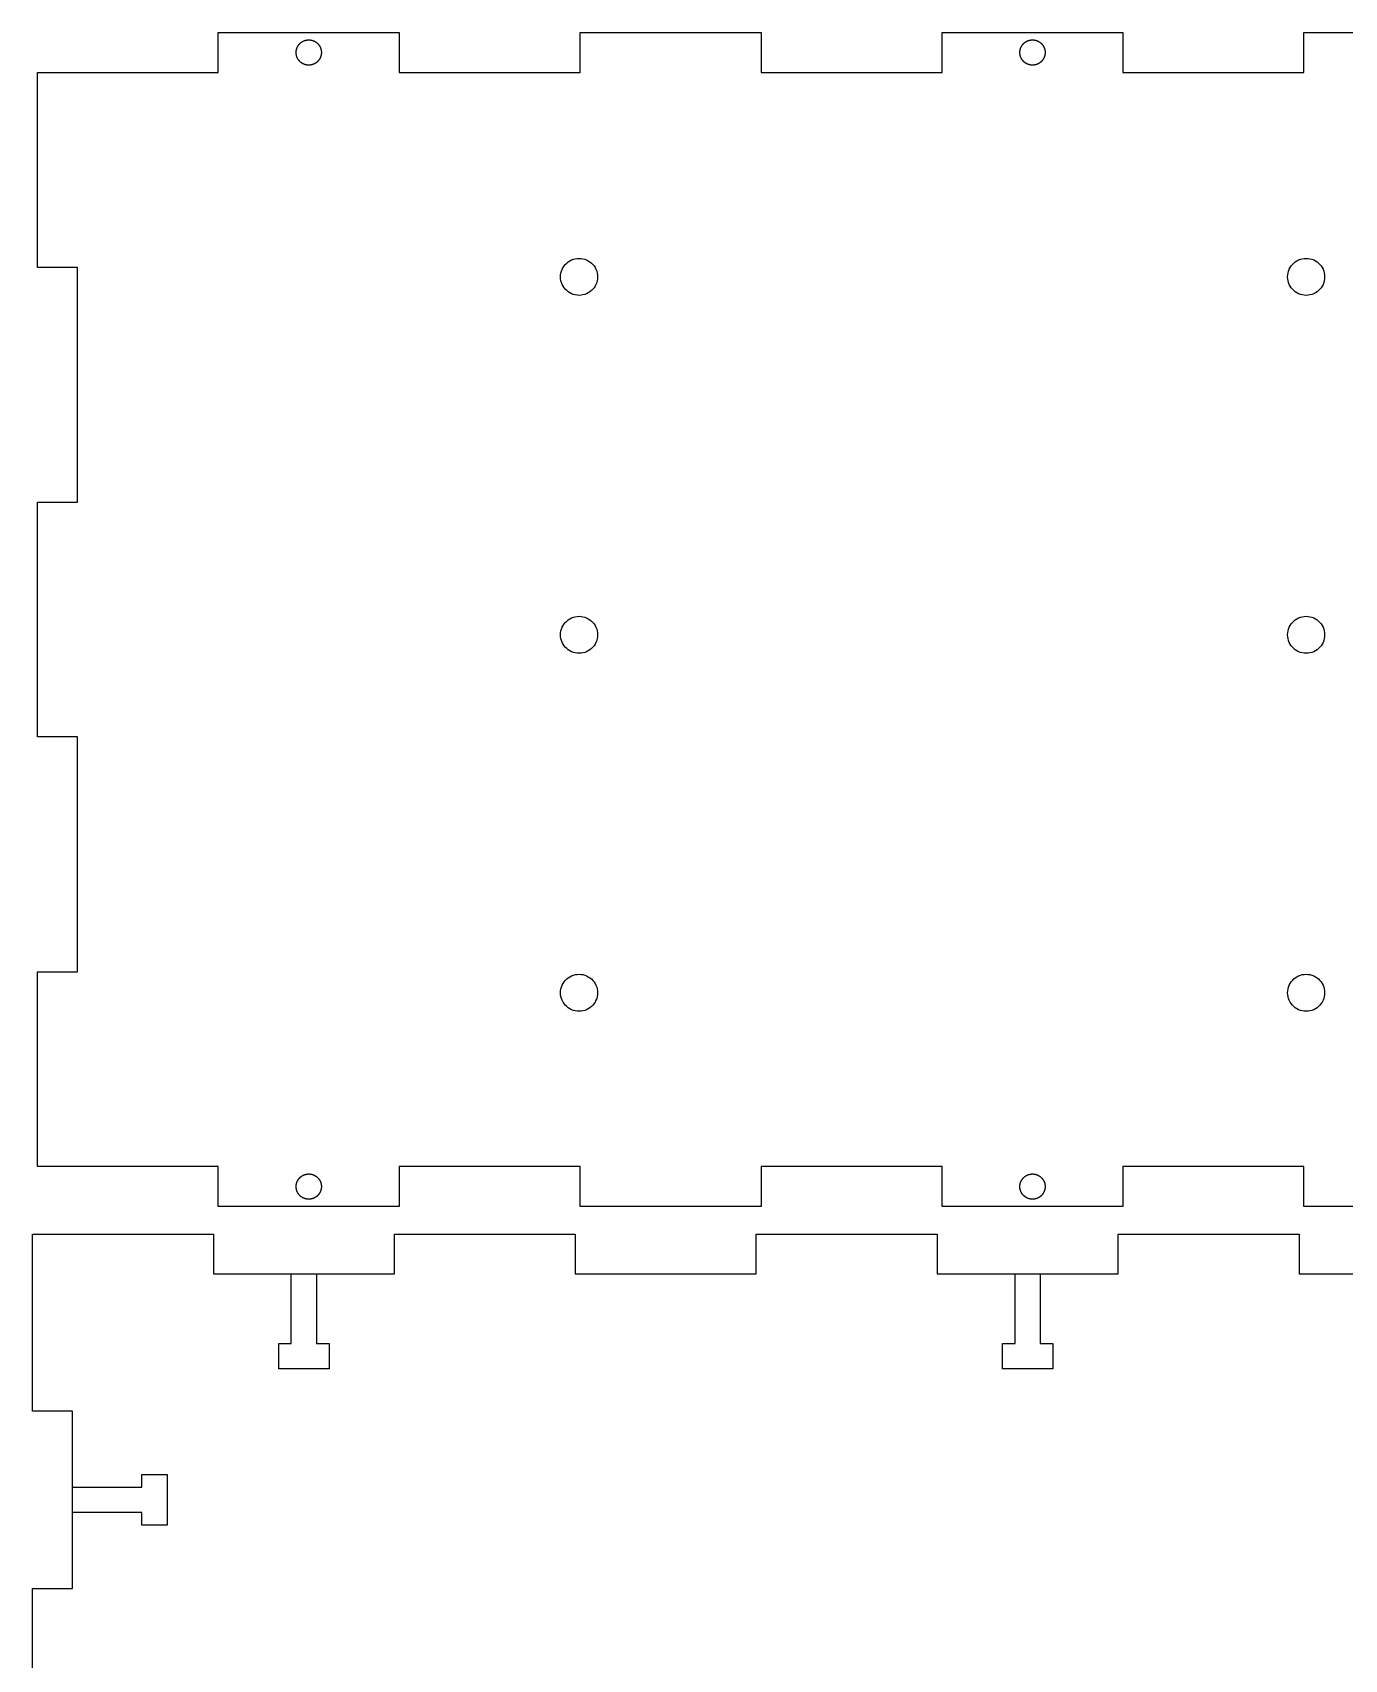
# Model space of a CAD drawing. Extents: x 9 to 577, y 117 to 593.
# Drawn here: x 10 to 165.9, y 399.9 to 593.2 of the extents above; entities that cross this region are included whole.
import ezdxf

# ---------------------------------------------------------------- set-up
doc = ezdxf.new("R2010")
doc.units = 0
doc.layers.add('Layer_1', color=7, linetype='CONTINUOUS')

msp = doc.modelspace()

# ---------------------------------------------------------------- linework, layer by layer
at = {"layer": 'Layer_1', "color": 7}
for points in [[(182.594278, 453.702465), (161.094279, 453.702465), (161.094279, 458.452466), (139.594251, 458.452466), (139.594251, 453.702465), (118.09428, 453.702465), (118.09428, 458.452466), (96.594253, 458.452466), (96.594253, 453.702465), (75.094282, 453.702465), (75.094282, 458.452466), (53.594254, 458.452466), (53.594254, 453.702465), (32.094283, 453.702465), (32.094283, 458.452466), (10.594255, 458.452466), (10.594255, 481.602466), (15.344253, 481.602466), (15.344253, 509.502466), (10.594255, 509.502466), (10.594255, 537.402464), (15.344253, 537.402464), (15.344253, 565.302459), (10.594255, 565.302459), (10.594255, 588.452468), (32.094283, 588.452468), (32.094283, 593.202466), (53.594254, 593.202466), (53.594254, 588.452468), (75.094282, 588.452468), (75.094282, 593.202466), (96.594253, 593.202466), (96.594253, 588.452468), (118.09428, 588.452468), (118.09428, 593.202466), (139.594251, 593.202466), (139.594251, 588.452468), (161.094279, 588.452468), (161.094279, 593.202466), (182.594278, 593.202466)], [(41.344257, 590.827453), (41.344257, 590.827453), (41.344483, 590.853699), (41.344483, 590.879946), (41.344483, 590.906193), (41.347305, 590.932439), (41.350128, 590.958404), (41.35295, 590.984368), (41.356054, 591.010333), (41.359441, 591.036297), (41.363392, 591.062262), (41.367625, 591.087944), (41.372423, 591.113626), (41.377785, 591.139308), (41.38343, 591.16499), (41.389639, 591.19039), (41.39613, 591.21579), (41.403185, 591.240908), (41.410523, 591.266026), (41.418425, 591.291144), (41.42661, 591.315979), (41.435359, 591.340533), (41.444672, 591.365086), (41.454268, 591.389357), (41.464145, 591.413628), (41.474588, 591.437617), (41.485312, 591.461324), (41.496601, 591.48503), (41.508172, 591.508455), (41.520308, 591.531597), (41.532725, 591.554739), (41.545708, 591.577599), (41.558972, 591.600177), (41.572519, 591.622473), (41.58663, 591.644486), (41.601023, 591.666217), (41.615981, 591.687666), (41.631221, 591.708833), (41.646743, 591.729999), (41.662548, 591.750884), (41.678916, 591.771486), (41.695568, 591.791806), (41.712501, 591.811844), (41.729999, 591.831599), (41.747779, 591.85079), (41.765841, 591.869699), (41.784185, 591.888326), (41.802812, 591.90667), (41.821721, 591.924733), (41.840912, 591.942513), (41.860385, 591.96001), (41.880423, 591.976944), (41.900743, 591.993595), (41.921345, 592.009964), (41.941948, 592.025768), (41.963114, 592.04129), (41.984281, 592.05653), (42.006012, 592.071488), (42.027743, 592.085882), (42.049756, 592.099993), (42.072052, 592.113539), (42.09463, 592.126804), (42.11749, 592.139786), (42.140632, 592.152204), (42.163774, 592.164339), (42.187199, 592.17591), (42.210905, 592.187199), (42.234612, 592.197924), (42.258601, 592.208366), (42.282872, 592.218244), (42.307143, 592.227839), (42.331696, 592.237153), (42.356532, 592.245902), (42.381368, 592.254086), (42.406203, 592.261988), (42.431321, 592.269326), (42.456439, 592.276382), (42.481839, 592.282873), (42.507239, 592.289082), (42.532921, 592.294726), (42.558603, 592.300088), (42.584285, 592.304886), (42.609968, 592.309119), (42.635932, 592.31307), (42.661896, 592.316457), (42.687861, 592.319279), (42.713825, 592.322102), (42.73979, 592.324924), (42.766036, 592.327746), (42.792283, 592.327746), (42.81853, 592.327746), (42.844776, 592.327972), (42.871023, 592.327746), (42.89727, 592.327746), (42.923516, 592.327746), (42.949763, 592.324924), (42.975728, 592.322102), (43.001692, 592.319279), (43.027656, 592.316457), (43.053621, 592.31307), (43.079585, 592.309119), (43.105268, 592.304886), (43.13095, 592.300088), (43.156632, 592.294726), (43.182314, 592.289082), (43.207714, 592.282873), (43.233114, 592.276382), (43.258232, 592.269326), (43.28335, 592.261988), (43.308185, 592.254086), (43.333021, 592.245902), (43.357574, 592.237153), (43.382128, 592.227839), (43.406399, 592.218244), (43.43067, 592.208366), (43.454659, 592.197924), (43.478365, 592.187199), (43.502072, 592.17591), (43.525496, 592.164339), (43.548639, 592.152204), (43.571781, 592.139786), (43.594641, 592.126804), (43.617219, 592.113539), (43.639514, 592.099993), (43.661528, 592.085882), (43.683259, 592.071488), (43.704708, 592.05653), (43.725874, 592.04129), (43.747041, 592.025768), (43.767925, 592.009964), (43.788528, 591.993595), (43.808848, 591.976944), (43.828885, 591.96001), (43.848359, 591.942513), (43.86755, 591.924733), (43.886459, 591.90667), (43.905085, 591.888326), (43.92343, 591.869699), (43.941492, 591.85079), (43.959272, 591.831599), (43.976488, 591.811844), (43.993421, 591.791806), (44.010072, 591.771486), (44.026441, 591.750884), (44.042245, 591.729999), (44.057768, 591.708833), (44.073008, 591.687666), (44.087965, 591.666217), (44.102359, 591.644486), (44.11647, 591.622473), (44.130299, 591.600177), (44.143563, 591.577599), (44.156545, 591.554739), (44.168963, 591.531597), (44.181099, 591.508455), (44.19267, 591.48503), (44.203959, 591.461324), (44.214683, 591.437617), (44.225125, 591.413628), (44.235285, 591.389357), (44.244881, 591.365086), (44.254194, 591.340533), (44.262943, 591.315979), (44.271128, 591.291144), (44.27903, 591.266026), (44.286368, 591.240908), (44.293423, 591.21579), (44.299914, 591.19039), (44.306123, 591.16499), (44.311768, 591.139308), (44.316848, 591.113626), (44.321645, 591.087944), (44.325879, 591.062262), (44.32983, 591.036297), (44.333216, 591.010333), (44.336321, 590.984368), (44.339143, 590.958404), (44.341965, 590.932439), (44.344788, 590.906193), (44.344788, 590.879946), (44.344788, 590.853699), (44.345013, 590.827453), (44.344788, 590.801206), (44.344788, 590.774959), (44.344788, 590.748713), (44.341965, 590.722466), (44.339143, 590.696502), (44.336321, 590.670537), (44.333216, 590.644573), (44.32983, 590.618608), (44.325879, 590.592644), (44.321645, 590.566962), (44.316848, 590.541279), (44.311768, 590.515597), (44.306123, 590.489915), (44.299914, 590.464515), (44.293423, 590.439115), (44.286368, 590.413997), (44.27903, 590.388879), (44.271128, 590.363762), (44.262943, 590.338926), (44.254194, 590.314373), (44.244881, 590.289819), (44.235285, 590.265548), (44.225125, 590.241277), (44.214683, 590.217288), (44.203959, 590.193582), (44.19267, 590.169875), (44.181099, 590.14645), (44.168963, 590.123308), (44.156545, 590.100448), (44.143563, 590.077588), (44.130299, 590.05501), (44.11647, 590.032715), (44.102359, 590.010702), (44.087965, 589.98897), (44.073008, 589.967522), (44.057768, 589.946073), (44.042245, 589.924906), (44.026441, 589.904022), (44.010072, 589.883419), (43.993421, 589.863099), (43.976488, 589.843344), (43.959272, 589.823588), (43.941492, 589.804397), (43.92343, 589.785488), (43.905085, 589.766862), (43.886459, 589.748517), (43.86755, 589.730455), (43.848359, 589.712675), (43.828885, 589.695177), (43.808848, 589.678244), (43.788528, 589.661593), (43.767925, 589.645224), (43.747041, 589.629419), (43.725874, 589.613897), (43.704708, 589.598657), (43.683259, 589.583982), (43.661528, 589.569588), (43.639514, 589.555477), (43.617219, 589.541648), (43.594641, 589.528384), (43.571781, 589.515402), (43.548639, 589.502984), (43.525496, 589.490848), (43.502072, 589.479277), (43.478365, 589.467988), (43.454659, 589.457264), (43.43067, 589.446822), (43.406399, 589.436944), (43.382128, 589.427348), (43.357574, 589.418035), (43.333021, 589.409286), (43.308185, 589.401102), (43.28335, 589.393199), (43.258232, 589.385862), (43.233114, 589.378806), (43.207714, 589.372315), (43.182314, 589.366106), (43.156632, 589.360462), (43.13095, 589.355382), (43.105268, 589.350584), (43.079585, 589.34635), (43.053621, 589.342399), (43.027656, 589.339013), (43.001692, 589.335908), (42.975728, 589.333086), (42.949763, 589.330264), (42.923516, 589.327442), (42.89727, 589.327442), (42.871023, 589.327442), (42.844776, 589.327216), (42.81853, 589.327442), (42.792283, 589.327442), (42.766036, 589.327442), (42.73979, 589.330264), (42.713825, 589.333086), (42.687861, 589.335908), (42.661896, 589.339013), (42.635932, 589.342399), (42.609968, 589.34635), (42.584285, 589.350584), (42.558603, 589.355382), (42.532921, 589.360462), (42.507239, 589.366106), (42.481839, 589.372315), (42.456439, 589.378806), (42.431321, 589.385862), (42.406203, 589.393199), (42.381368, 589.401102), (42.356532, 589.409286), (42.331696, 589.418035), (42.307143, 589.427348), (42.282872, 589.436944), (42.258601, 589.446822), (42.234612, 589.457264), (42.210905, 589.467988), (42.187199, 589.479277), (42.163774, 589.490848), (42.140632, 589.502984), (42.11749, 589.515402), (42.09463, 589.528384), (42.072052, 589.541648), (42.049756, 589.555477), (42.027743, 589.569588), (42.006012, 589.583982), (41.984281, 589.598657), (41.963114, 589.613897), (41.941948, 589.629419), (41.921345, 589.645224), (41.900743, 589.661593), (41.880423, 589.678244), (41.860385, 589.695177), (41.840912, 589.712675), (41.821721, 589.730455), (41.802812, 589.748517), (41.784185, 589.766862), (41.765841, 589.785488), (41.747779, 589.804397), (41.729999, 589.823588), (41.712501, 589.843344), (41.695568, 589.863099), (41.678916, 589.883419), (41.662548, 589.904022), (41.646743, 589.924906), (41.631221, 589.946073), (41.615981, 589.967522), (41.601023, 589.98897), (41.58663, 590.010702), (41.572519, 590.032715), (41.558972, 590.05501), (41.545708, 590.077588), (41.532725, 590.100448), (41.520308, 590.123308), (41.508172, 590.14645), (41.496601, 590.169875), (41.485312, 590.193582), (41.474588, 590.217288), (41.464145, 590.241277), (41.454268, 590.265548), (41.444672, 590.289819), (41.435359, 590.314373), (41.42661, 590.338926), (41.418425, 590.363762), (41.410523, 590.388879), (41.403185, 590.413997), (41.39613, 590.439115), (41.389639, 590.464515), (41.38343, 590.489915), (41.377785, 590.515597), (41.372423, 590.541279), (41.367625, 590.566962), (41.363392, 590.592644), (41.359441, 590.618608), (41.356054, 590.644573), (41.35295, 590.670537), (41.350128, 590.696502), (41.347305, 590.722466), (41.344483, 590.748713), (41.344483, 590.774959), (41.344483, 590.801206), (41.344257, 590.827453)], [(127.344283, 590.827453), (127.344283, 590.827453), (127.34448, 590.853699), (127.34448, 590.879946), (127.34448, 590.906193), (127.347303, 590.932439), (127.350125, 590.958404), (127.352947, 590.984368), (127.356052, 591.010333), (127.359438, 591.036297), (127.363389, 591.062262), (127.367623, 591.087944), (127.37242, 591.113626), (127.3775, 591.139308), (127.383145, 591.16499), (127.389354, 591.19039), (127.395845, 591.21579), (127.4029, 591.240908), (127.410238, 591.266026), (127.41814, 591.291144), (127.426325, 591.315979), (127.435074, 591.340533), (127.444105, 591.365086), (127.4537, 591.389357), (127.46386, 591.413628), (127.474303, 591.437617), (127.485309, 591.461324), (127.496598, 591.48503), (127.508169, 591.508455), (127.520305, 591.531597), (127.532723, 591.554739), (127.545705, 591.577599), (127.558969, 591.600177), (127.572516, 591.622473), (127.586627, 591.644486), (127.60102, 591.666217), (127.615978, 591.687666), (127.631218, 591.708833), (127.64674, 591.729999), (127.662545, 591.750884), (127.678914, 591.771486), (127.695565, 591.791806), (127.712498, 591.811844), (127.729996, 591.831599), (127.747776, 591.85079), (127.765838, 591.869699), (127.784183, 591.888326), (127.802809, 591.90667), (127.821718, 591.924733), (127.840909, 591.942513), (127.860383, 591.96001), (127.88042, 591.976944), (127.90074, 591.993595), (127.921343, 592.009964), (127.942227, 592.025768), (127.963112, 592.04129), (127.984278, 592.05653), (128.006009, 592.071488), (128.02774, 592.085882), (128.049754, 592.099993), (128.072049, 592.113539), (128.094627, 592.126804), (128.117487, 592.139786), (128.140629, 592.152204), (128.163772, 592.164339), (128.187196, 592.17591), (128.210903, 592.187199), (128.234609, 592.197924), (128.258598, 592.208366), (128.282869, 592.218244), (128.30714, 592.227839), (128.331694, 592.237153), (128.356247, 592.245902), (128.381083, 592.254086), (128.405918, 592.261988), (128.431036, 592.269326), (128.456154, 592.276382), (128.481554, 592.282873), (128.506954, 592.289082), (128.532636, 592.294726), (128.558318, 592.300088), (128.584, 592.304886), (128.609683, 592.309119), (128.635647, 592.31307), (128.661612, 592.316457), (128.687576, 592.319279), (128.71354, 592.322102), (128.739505, 592.324924), (128.765752, 592.327746), (128.791998, 592.327746), (128.818245, 592.327746), (128.844492, 592.327972), (128.870738, 592.327746), (128.896985, 592.327746), (128.923232, 592.327746), (128.949478, 592.324924), (128.975443, 592.322102), (129.001407, 592.319279), (129.027372, 592.316457), (129.053336, 592.31307), (129.0793, 592.309119), (129.104983, 592.304886), (129.130665, 592.300088), (129.156347, 592.294726), (129.182029, 592.289082), (129.207429, 592.282873), (129.232829, 592.276382), (129.257947, 592.269326), (129.283065, 592.261988), (129.308183, 592.254086), (129.333018, 592.245902), (129.357572, 592.237153), (129.382125, 592.227839), (129.406396, 592.218244), (129.430667, 592.208366), (129.454656, 592.197924), (129.478363, 592.187199), (129.502069, 592.17591), (129.525494, 592.164339), (129.548636, 592.152204), (129.571778, 592.139786), (129.594638, 592.126804), (129.617216, 592.113539), (129.639512, 592.099993), (129.661525, 592.085882), (129.683256, 592.071488), (129.704705, 592.05653), (129.726154, 592.04129), (129.74732, 592.025768), (129.768205, 592.009964), (129.788807, 591.993595), (129.809127, 591.976944), (129.828883, 591.96001), (129.848638, 591.942513), (129.867829, 591.924733), (129.886738, 591.90667), (129.905365, 591.888326), (129.923709, 591.869699), (129.941772, 591.85079), (129.959552, 591.831599), (129.976767, 591.811844), (129.9937, 591.791806), (130.010352, 591.771486), (130.02672, 591.750884), (130.042525, 591.729999), (130.058047, 591.708833), (130.073287, 591.687666), (130.088245, 591.666217), (130.102638, 591.644486), (130.116749, 591.622473), (130.130296, 591.600177), (130.14356, 591.577599), (130.156543, 591.554739), (130.16896, 591.531597), (130.181096, 591.508455), (130.192667, 591.48503), (130.203956, 591.461324), (130.21468, 591.437617), (130.225123, 591.413628), (130.235, 591.389357), (130.244596, 591.365086), (130.253909, 591.340533), (130.262658, 591.315979), (130.270843, 591.291144), (130.278745, 591.266026), (130.286083, 591.240908), (130.293138, 591.21579), (130.299629, 591.19039), (130.305838, 591.16499), (130.311483, 591.139308), (130.316845, 591.113626), (130.321643, 591.087944), (130.325876, 591.062262), (130.329827, 591.036297), (130.333214, 591.010333), (130.336036, 590.984368), (130.338858, 590.958404), (130.34168, 590.932439), (130.344503, 590.906193), (130.344503, 590.879946), (130.344503, 590.853699), (130.344728, 590.827453), (130.344503, 590.801206), (130.344503, 590.774959), (130.344503, 590.748713), (130.34168, 590.722466), (130.338858, 590.696502), (130.336036, 590.670537), (130.333214, 590.644573), (130.329827, 590.618608), (130.325876, 590.592644), (130.321643, 590.566962), (130.316845, 590.541279), (130.311483, 590.515597), (130.305838, 590.489915), (130.299629, 590.464515), (130.293138, 590.439115), (130.286083, 590.413997), (130.278745, 590.388879), (130.270843, 590.363762), (130.262658, 590.338926), (130.253909, 590.314373), (130.244596, 590.289819), (130.235, 590.265548), (130.225123, 590.241277), (130.21468, 590.217288), (130.203956, 590.193582), (130.192667, 590.169875), (130.181096, 590.14645), (130.16896, 590.123308), (130.156543, 590.100448), (130.14356, 590.077588), (130.130296, 590.05501), (130.116749, 590.032715), (130.102638, 590.010702), (130.088245, 589.98897), (130.073287, 589.967522), (130.058047, 589.946073), (130.042525, 589.924906), (130.02672, 589.904022), (130.010352, 589.883419), (129.9937, 589.863099), (129.976767, 589.843344), (129.959552, 589.823588), (129.941772, 589.804397), (129.923709, 589.785488), (129.905365, 589.766862), (129.886738, 589.748517), (129.867829, 589.730455), (129.848638, 589.712675), (129.828883, 589.695177), (129.809127, 589.678244), (129.788807, 589.661593), (129.768205, 589.645224), (129.74732, 589.629419), (129.726154, 589.613897), (129.704705, 589.598657), (129.683256, 589.583982), (129.661525, 589.569588), (129.639512, 589.555477), (129.617216, 589.541648), (129.594638, 589.528384), (129.571778, 589.515402), (129.548636, 589.502984), (129.525494, 589.490848), (129.502069, 589.479277), (129.478363, 589.467988), (129.454656, 589.457264), (129.430667, 589.446822), (129.406396, 589.436944), (129.382125, 589.427348), (129.357572, 589.418035), (129.333018, 589.409286), (129.308183, 589.401102), (129.283065, 589.393199), (129.257947, 589.385862), (129.232829, 589.378806), (129.207429, 589.372315), (129.182029, 589.366106), (129.156347, 589.360462), (129.130665, 589.355382), (129.104983, 589.350584), (129.0793, 589.34635), (129.053336, 589.342399), (129.027372, 589.339013), (129.001407, 589.335908), (128.975443, 589.333086), (128.949478, 589.330264), (128.923232, 589.327442), (128.896985, 589.327442), (128.870738, 589.327442), (128.844492, 589.327216), (128.818245, 589.327442), (128.791998, 589.327442), (128.765752, 589.327442), (128.739505, 589.330264), (128.71354, 589.333086), (128.687576, 589.335908), (128.661612, 589.339013), (128.635647, 589.342399), (128.609683, 589.34635), (128.584, 589.350584), (128.558318, 589.355382), (128.532636, 589.360462), (128.506954, 589.366106), (128.481554, 589.372315), (128.456154, 589.378806), (128.431036, 589.385862), (128.405918, 589.393199), (128.381083, 589.401102), (128.356247, 589.409286), (128.331694, 589.418035), (128.30714, 589.427348), (128.282869, 589.436944), (128.258598, 589.446822), (128.234609, 589.457264), (128.210903, 589.467988), (128.187196, 589.479277), (128.163772, 589.490848), (128.140629, 589.502984), (128.117487, 589.515402), (128.094627, 589.528384), (128.072049, 589.541648), (128.049754, 589.555477), (128.02774, 589.569588), (128.006009, 589.583982), (127.984278, 589.598657), (127.963112, 589.613897), (127.942227, 589.629419), (127.921343, 589.645224), (127.90074, 589.661593), (127.88042, 589.678244), (127.860383, 589.695177), (127.840909, 589.712675), (127.821718, 589.730455), (127.802809, 589.748517), (127.784183, 589.766862), (127.765838, 589.785488), (127.747776, 589.804397), (127.729996, 589.823588), (127.712498, 589.843344), (127.695565, 589.863099), (127.678914, 589.883419), (127.662545, 589.904022), (127.64674, 589.924906), (127.631218, 589.946073), (127.615978, 589.967522), (127.60102, 589.98897), (127.586627, 590.010702), (127.572516, 590.032715), (127.558969, 590.05501), (127.545705, 590.077588), (127.532723, 590.100448), (127.520305, 590.123308), (127.508169, 590.14645), (127.496598, 590.169875), (127.485309, 590.193582), (127.474303, 590.217288), (127.46386, 590.241277), (127.4537, 590.265548), (127.444105, 590.289819), (127.435074, 590.314373), (127.426325, 590.338926), (127.41814, 590.363762), (127.410238, 590.388879), (127.4029, 590.413997), (127.395845, 590.439115), (127.389354, 590.464515), (127.383145, 590.489915), (127.3775, 590.515597), (127.37242, 590.541279), (127.367623, 590.566962), (127.363389, 590.592644), (127.359438, 590.618608), (127.356052, 590.644573), (127.352947, 590.670537), (127.350125, 590.696502), (127.347303, 590.722466), (127.34448, 590.748713), (127.34448, 590.774959), (127.34448, 590.801206), (127.344283, 590.827453)], [(74.734722, 561.984847), (74.507722, 562.020858), (74.284724, 562.080859), (74.069722, 562.162844), (73.864724, 562.267859), (73.671724, 562.392855), (73.492724, 562.537861), (73.329724, 562.700845), (73.184724, 562.879858), (73.059722, 563.07287), (72.954724, 563.277848), (72.872724, 563.492845), (72.812724, 563.715857), (72.776723, 563.942848), (72.764729, 564.172859), (72.776718, 564.40287), (72.812724, 564.629862), (72.872724, 564.852845), (72.954724, 565.067871), (73.059722, 565.272849), (73.184724, 565.46586), (73.329724, 565.644846), (73.492724, 565.807857), (73.671724, 565.952863), (73.864724, 566.077859), (74.069722, 566.182846), (74.284724, 566.26486), (74.507722, 566.32486), (74.734722, 566.360843), (74.964722, 566.372979)], [(74.964722, 566.372866), (75.194722, 566.360731)], [(75.194722, 566.360843), (75.421724, 566.32486), (75.644722, 566.26486), (75.859722, 566.182846), (76.064722, 566.077859), (76.257723, 565.952863), (76.436722, 565.807857), (76.599723, 565.644846), (76.744723, 565.46586), (76.869722, 565.272849), (76.974723, 565.067871), (77.056722, 564.852845), (77.116723, 564.629862), (77.152723, 564.40287), (77.164717, 564.172859)], [(161.134724, 561.984847), (160.907722, 562.020858), (160.684724, 562.080859), (160.469724, 562.162844), (160.264723, 562.267859), (160.071723, 562.392855), (159.892723, 562.537861), (159.729723, 562.700845), (159.584723, 562.879858), (159.459724, 563.07287), (159.354723, 563.277848), (159.272724, 563.492845), (159.212723, 563.715857), (159.176723, 563.942848), (159.164728, 564.172859), (159.176717, 564.40287), (159.212723, 564.629862), (159.272724, 564.852845), (159.354723, 565.067871), (159.459724, 565.272849), (159.584723, 565.46586), (159.729723, 565.644846), (159.892723, 565.807857), (160.071723, 565.952863), (160.264723, 566.077859), (160.469724, 566.182846), (160.684724, 566.26486), (160.907722, 566.32486), (161.134724, 566.360843), (161.364724, 566.372979)], [(161.364724, 566.372866), (161.594724, 566.360731)], [(161.594724, 566.360843), (161.821724, 566.32486), (162.044721, 566.26486), (162.259724, 566.182846), (162.464722, 566.077859), (162.657722, 565.952863), (162.836722, 565.807857), (162.999722, 565.644846), (163.144722, 565.46586), (163.269724, 565.272849), (163.374722, 565.067871), (163.456722, 564.852845), (163.516722, 564.629862), (163.552722, 564.40287), (163.564717, 564.172859)], [(77.164723, 564.172859), (77.152729, 563.942848), (77.116723, 563.715857), (77.056722, 563.492845), (76.974723, 563.277848), (76.869722, 563.07287), (76.744723, 562.879858), (76.599723, 562.700845), (76.436722, 562.537861), (76.257723, 562.392855), (76.064722, 562.267859), (75.859722, 562.162844), (75.644722, 562.080859), (75.421724, 562.020858), (75.194722, 561.984847), (74.964722, 561.972711)], [(163.564722, 564.172859), (163.552728, 563.942848), (163.516722, 563.715857), (163.456722, 563.492845), (163.374722, 563.277848), (163.269724, 563.07287), (163.144722, 562.879858), (162.999722, 562.700845), (162.836722, 562.537861), (162.657722, 562.392855), (162.464722, 562.267859), (162.259724, 562.162844), (162.044721, 562.080859), (161.821724, 562.020858), (161.594724, 561.984847), (161.364724, 561.972711)], [(74.964722, 561.972852), (74.734722, 561.984988)], [(161.364724, 561.972852), (161.134724, 561.984988)], [(74.734722, 519.453179), (74.507722, 519.48919), (74.284724, 519.549191), (74.069722, 519.631176), (73.864724, 519.736191), (73.671724, 519.861188), (73.492724, 520.006193), (73.329724, 520.169177), (73.184724, 520.34819), (73.059722, 520.541202), (72.954724, 520.74618), (72.872724, 520.961177), (72.812724, 521.184189), (72.776723, 521.41118), (72.764729, 521.641191), (72.776718, 521.871202), (72.812724, 522.098194), (72.872724, 522.321178), (72.954724, 522.536203), (73.059722, 522.741181), (73.184724, 522.934192), (73.329724, 523.113178), (73.492724, 523.276189), (73.671724, 523.421195), (73.864724, 523.546191), (74.069722, 523.651178), (74.284724, 523.733192), (74.507722, 523.793192), (74.734722, 523.829176), (74.964722, 523.841311)], [(74.964722, 523.841198), (75.194722, 523.829063)], [(75.194722, 523.829176), (75.421724, 523.793192), (75.644722, 523.733192), (75.859722, 523.651178), (76.064722, 523.546191), (76.257723, 523.421195), (76.436722, 523.276189), (76.599723, 523.113178), (76.744723, 522.934192), (76.869722, 522.741181), (76.974723, 522.536203), (77.056722, 522.321178), (77.116723, 522.098194), (77.152723, 521.871202), (77.164717, 521.641191)], [(161.134724, 519.453179), (160.907722, 519.48919), (160.684724, 519.549191), (160.469724, 519.631176), (160.264723, 519.736191), (160.071723, 519.861188), (159.892723, 520.006193), (159.729723, 520.169177), (159.584723, 520.34819), (159.459724, 520.541202), (159.354723, 520.74618), (159.272724, 520.961177), (159.212723, 521.184189), (159.176723, 521.41118), (159.164728, 521.641191), (159.176717, 521.871202), (159.212723, 522.098194), (159.272724, 522.321178), (159.354723, 522.536203), (159.459724, 522.741181), (159.584723, 522.934192), (159.729723, 523.113178), (159.892723, 523.276189), (160.071723, 523.421195), (160.264723, 523.546191), (160.469724, 523.651178), (160.684724, 523.733192), (160.907722, 523.793192), (161.134724, 523.829176), (161.364724, 523.841311)], [(161.364724, 523.841198), (161.594724, 523.829063)], [(161.594724, 523.829176), (161.821724, 523.793192), (162.044721, 523.733192), (162.259724, 523.651178), (162.464722, 523.546191), (162.657722, 523.421195), (162.836722, 523.276189), (162.999722, 523.113178), (163.144722, 522.934192), (163.269724, 522.741181), (163.374722, 522.536203), (163.456722, 522.321178), (163.516722, 522.098194), (163.552722, 521.871202), (163.564717, 521.641191)], [(77.164723, 521.641191), (77.152729, 521.41118), (77.116723, 521.184189), (77.056722, 520.961177), (76.974723, 520.74618), (76.869722, 520.541202), (76.744723, 520.34819), (76.599723, 520.169177), (76.436722, 520.006193), (76.257723, 519.861188), (76.064722, 519.736191), (75.859722, 519.631176), (75.644722, 519.549191), (75.421724, 519.48919), (75.194722, 519.453179), (74.964722, 519.441043)], [(163.564722, 521.641191), (163.552728, 521.41118), (163.516722, 521.184189), (163.456722, 520.961177), (163.374722, 520.74618), (163.269724, 520.541202), (163.144722, 520.34819), (162.999722, 520.169177), (162.836722, 520.006193), (162.657722, 519.861188), (162.464722, 519.736191), (162.259724, 519.631176), (162.044721, 519.549191), (161.821724, 519.48919), (161.594724, 519.453179), (161.364724, 519.441043)], [(74.964722, 519.441184), (74.734722, 519.45332)], [(161.364724, 519.441184), (161.134724, 519.45332)], [(74.734722, 476.921511), (74.507722, 476.957523), (74.284724, 477.017523), (74.069722, 477.099509), (73.864724, 477.204524), (73.671724, 477.32952), (73.492724, 477.474526), (73.329724, 477.637509), (73.184724, 477.816522), (73.059722, 478.009534), (72.954724, 478.214512), (72.872724, 478.429509), (72.812724, 478.652521), (72.776723, 478.879512), (72.764729, 479.109524), (72.776718, 479.339535), (72.812724, 479.566526), (72.872724, 479.78951), (72.954724, 480.004535), (73.059722, 480.209513), (73.184724, 480.402525), (73.329724, 480.58151), (73.492724, 480.744522), (73.671724, 480.889527), (73.864724, 481.014524), (74.069722, 481.11951), (74.284724, 481.201524), (74.507722, 481.261524), (74.734722, 481.297508), (74.964722, 481.309643)], [(74.964722, 481.30953), (75.194722, 481.297395)], [(75.194722, 481.297508), (75.421724, 481.261524), (75.644722, 481.201524), (75.859722, 481.11951), (76.064722, 481.014524), (76.257723, 480.889527), (76.436722, 480.744522), (76.599723, 480.58151), (76.744723, 480.402525), (76.869722, 480.209513), (76.974723, 480.004535), (77.056722, 479.78951), (77.116723, 479.566526), (77.152723, 479.339535), (77.164717, 479.109524)], [(161.134724, 476.921511), (160.907722, 476.957523), (160.684724, 477.017523), (160.469724, 477.099509), (160.264723, 477.204524), (160.071723, 477.32952), (159.892723, 477.474526), (159.729723, 477.637509), (159.584723, 477.816522), (159.459724, 478.009534), (159.354723, 478.214512), (159.272724, 478.429509), (159.212723, 478.652521), (159.176723, 478.879512), (159.164728, 479.109524), (159.176717, 479.339535), (159.212723, 479.566526), (159.272724, 479.78951), (159.354723, 480.004535), (159.459724, 480.209513), (159.584723, 480.402525), (159.729723, 480.58151), (159.892723, 480.744522), (160.071723, 480.889527), (160.264723, 481.014524), (160.469724, 481.11951), (160.684724, 481.201524), (160.907722, 481.261524), (161.134724, 481.297508), (161.364724, 481.309643)], [(161.364724, 481.30953), (161.594724, 481.297395)], [(161.594724, 481.297508), (161.821724, 481.261524), (162.044721, 481.201524), (162.259724, 481.11951), (162.464722, 481.014524), (162.657722, 480.889527), (162.836722, 480.744522), (162.999722, 480.58151), (163.144722, 480.402525), (163.269724, 480.209513), (163.374722, 480.004535), (163.456722, 479.78951), (163.516722, 479.566526), (163.552722, 479.339535), (163.564717, 479.109524)], [(77.164723, 479.109524), (77.152729, 478.879512), (77.116723, 478.652521), (77.056722, 478.429509), (76.974723, 478.214512), (76.869722, 478.009534), (76.744723, 477.816522), (76.599723, 477.637509), (76.436722, 477.474526), (76.257723, 477.32952), (76.064722, 477.204524), (75.859722, 477.099509), (75.644722, 477.017523), (75.421724, 476.957523), (75.194722, 476.921511), (74.964722, 476.909376)], [(163.564722, 479.109524), (163.552728, 478.879512), (163.516722, 478.652521), (163.456722, 478.429509), (163.374722, 478.214512), (163.269724, 478.009534), (163.144722, 477.816522), (162.999722, 477.637509), (162.836722, 477.474526), (162.657722, 477.32952), (162.464722, 477.204524), (162.259724, 477.099509), (162.044721, 477.017523), (161.821724, 476.957523), (161.594724, 476.921511), (161.364724, 476.909376)], [(74.964722, 476.909517), (74.734722, 476.921652)], [(161.364724, 476.909517), (161.134724, 476.921652)], [(41.344257, 456.077464), (41.344257, 456.077464), (41.344483, 456.103654), (41.344483, 456.129816), (41.344483, 456.155978), (41.347305, 456.182112), (41.350128, 456.208217), (41.35295, 456.234267), (41.356054, 456.260287), (41.359441, 456.286252), (41.363392, 456.31216), (41.367625, 456.337983), (41.372423, 456.363722), (41.377785, 456.389376), (41.38343, 456.414945), (41.389639, 456.440402), (41.39613, 456.465745), (41.403185, 456.490976), (41.410523, 456.516065), (41.418425, 456.541042), (41.42661, 456.565878), (41.435359, 456.590544), (41.444672, 456.615069), (41.454268, 456.639425), (41.464145, 456.663611), (41.474588, 456.687628), (41.485312, 456.711448), (41.496601, 456.73507), (41.508172, 456.758494), (41.520308, 456.781721), (41.532725, 456.804722), (41.545708, 456.827498), (41.558972, 456.850047), (41.572519, 456.872371), (41.58663, 456.894441), (41.601023, 456.916285), (41.615981, 456.937847), (41.631221, 456.959154), (41.646743, 456.980208), (41.662548, 457.00098), (41.678916, 457.021469), (41.695568, 457.041676), (41.712501, 457.061573), (41.729999, 457.081187), (41.747779, 457.100491), (41.765841, 457.119485), (41.784185, 457.138168), (41.802812, 457.156512), (41.821721, 457.174546), (41.840912, 457.192242), (41.860385, 457.209598), (41.880423, 457.226588), (41.900743, 457.243239), (41.921345, 457.259523), (41.941948, 457.275469), (41.963114, 457.291048), (41.984281, 457.306259), (42.006012, 457.321076), (42.027743, 457.335526), (42.049756, 457.349581), (42.072052, 457.363268), (42.09463, 457.376561), (42.11749, 457.389459), (42.140632, 457.401961), (42.163774, 457.41404), (42.187199, 457.425724), (42.210905, 457.436985), (42.234612, 457.44785), (42.258601, 457.458293), (42.282872, 457.468311), (42.307143, 457.477907), (42.331696, 457.487079), (42.356532, 457.495828), (42.381368, 457.504125), (42.406203, 457.511999), (42.431321, 457.519422), (42.456439, 457.526421), (42.481839, 457.532969), (42.507239, 457.539093), (42.532921, 457.544765), (42.558603, 457.549987), (42.584285, 457.554756), (42.609968, 457.559074), (42.635932, 457.562941), (42.661896, 457.566355), (42.687861, 457.569319), (42.713825, 457.571859), (42.73979, 457.573834), (42.766036, 457.575528), (42.792283, 457.576657), (42.81853, 457.577221), (42.844776, 457.57745), (42.871023, 457.577221), (42.89727, 457.576657), (42.923516, 457.575528), (42.949763, 457.573834), (42.975728, 457.571859), (43.001692, 457.569319), (43.027656, 457.566355), (43.053621, 457.562941), (43.079585, 457.559074), (43.105268, 457.554756), (43.13095, 457.549987), (43.156632, 457.544765), (43.182314, 457.539093), (43.207714, 457.532969), (43.233114, 457.526421), (43.258232, 457.519422), (43.28335, 457.511999), (43.308185, 457.504125), (43.333021, 457.495828), (43.357574, 457.487079), (43.382128, 457.477907), (43.406399, 457.468311), (43.43067, 457.458293), (43.454659, 457.44785), (43.478365, 457.436985), (43.502072, 457.425724), (43.525496, 457.41404), (43.548639, 457.401961), (43.571781, 457.389459), (43.594641, 457.376561), (43.617219, 457.363268), (43.639514, 457.349581), (43.661528, 457.335526), (43.683259, 457.321076), (43.704708, 457.306259), (43.725874, 457.291048), (43.747041, 457.275469), (43.767925, 457.259523), (43.788528, 457.243239), (43.808848, 457.226588), (43.828885, 457.209598), (43.848359, 457.192242), (43.86755, 457.174546), (43.886459, 457.156512), (43.905085, 457.138168), (43.92343, 457.119485), (43.941492, 457.100491), (43.959272, 457.081187), (43.976488, 457.061573), (43.993421, 457.041676), (44.010072, 457.021469), (44.026441, 457.00098), (44.042245, 456.980208), (44.057768, 456.959154), (44.073008, 456.937847), (44.087965, 456.916285), (44.102359, 456.894441), (44.11647, 456.872371), (44.130299, 456.850047), (44.143563, 456.827498), (44.156545, 456.804722), (44.168963, 456.781721), (44.181099, 456.758494), (44.19267, 456.73507), (44.203959, 456.711448), (44.214683, 456.687628), (44.225125, 456.663611), (44.235285, 456.639425), (44.244881, 456.615069), (44.254194, 456.590544), (44.262943, 456.565878), (44.271128, 456.541042), (44.27903, 456.516065), (44.286368, 456.490976), (44.293423, 456.465745), (44.299914, 456.440402), (44.306123, 456.414945), (44.311768, 456.389376), (44.316848, 456.363722), (44.321645, 456.337983), (44.325879, 456.31216), (44.32983, 456.286252), (44.333216, 456.260287), (44.336321, 456.234267), (44.339143, 456.208217), (44.341965, 456.182112), (44.344788, 456.155978), (44.344788, 456.129816), (44.344788, 456.103654), (44.345013, 456.077464), (44.344788, 456.051302), (44.344788, 456.02514), (44.344788, 455.998978), (44.341965, 455.972844), (44.339143, 455.946739), (44.336321, 455.920689), (44.333216, 455.894669), (44.32983, 455.868704), (44.325879, 455.842824), (44.321645, 455.817001), (44.316848, 455.791262), (44.311768, 455.765608), (44.306123, 455.740039), (44.299914, 455.714583), (44.293423, 455.689239), (44.286368, 455.664008), (44.27903, 455.638919), (44.271128, 455.613942), (44.262943, 455.589107), (44.254194, 455.56444), (44.244881, 455.539915), (44.235285, 455.515559), (44.225125, 455.491373), (44.214683, 455.467356), (44.203959, 455.443536), (44.19267, 455.419914), (44.181099, 455.39649), (44.168963, 455.373263), (44.156545, 455.350262), (44.143563, 455.327487), (44.130299, 455.304937), (44.11647, 455.282613), (44.102359, 455.260543), (44.087965, 455.238728), (44.073008, 455.217138), (44.057768, 455.19583), (44.042245, 455.174776), (44.026441, 455.154005), (44.010072, 455.133515), (43.993421, 455.113308), (43.976488, 455.093411), (43.959272, 455.073797), (43.941492, 455.054493), (43.92343, 455.035499), (43.905085, 455.016816), (43.886459, 454.998472), (43.86755, 454.980438), (43.848359, 454.962743), (43.828885, 454.945386), (43.808848, 454.928396), (43.788528, 454.911745), (43.767925, 454.895461), (43.747041, 454.879515), (43.725874, 454.863937), (43.704708, 454.848725), (43.683259, 454.833908), (43.661528, 454.819458), (43.639514, 454.805404), (43.617219, 454.791716), (43.594641, 454.778423), (43.571781, 454.765526), (43.548639, 454.753023), (43.525496, 454.740944), (43.502072, 454.72926), (43.478365, 454.717999), (43.454659, 454.707134), (43.43067, 454.696692), (43.406399, 454.686673), (43.382128, 454.677077), (43.357574, 454.667905), (43.333021, 454.659156), (43.308185, 454.650859), (43.28335, 454.642985), (43.258232, 454.635562), (43.233114, 454.628563), (43.207714, 454.622016), (43.182314, 454.615891), (43.156632, 454.610219), (43.13095, 454.604998), (43.105268, 454.600228), (43.079585, 454.59591), (43.053621, 454.592044), (43.027656, 454.588629), (43.001692, 454.585665), (42.975728, 454.583125), (42.949763, 454.58115), (42.923516, 454.579457), (42.89727, 454.578328), (42.871023, 454.577763), (42.844776, 454.577535), (42.81853, 454.577763), (42.792283, 454.578328), (42.766036, 454.579457), (42.73979, 454.58115), (42.713825, 454.583125), (42.687861, 454.585665), (42.661896, 454.588629), (42.635932, 454.592044), (42.609968, 454.59591), (42.584285, 454.600228), (42.558603, 454.604998), (42.532921, 454.610219), (42.507239, 454.615891), (42.481839, 454.622016), (42.456439, 454.628563), (42.431321, 454.635562), (42.406203, 454.642985), (42.381368, 454.650859), (42.356532, 454.659156), (42.331696, 454.667905), (42.307143, 454.677077), (42.282872, 454.686673), (42.258601, 454.696692), (42.234612, 454.707134), (42.210905, 454.717999), (42.187199, 454.72926), (42.163774, 454.740944), (42.140632, 454.753023), (42.11749, 454.765526), (42.09463, 454.778423), (42.072052, 454.791716), (42.049756, 454.805404), (42.027743, 454.819458), (42.006012, 454.833908), (41.984281, 454.848725), (41.963114, 454.863937), (41.941948, 454.879515), (41.921345, 454.895461), (41.900743, 454.911745), (41.880423, 454.928396), (41.860385, 454.945386), (41.840912, 454.962743), (41.821721, 454.980438), (41.802812, 454.998472), (41.784185, 455.016816), (41.765841, 455.035499), (41.747779, 455.054493), (41.729999, 455.073797), (41.712501, 455.093411), (41.695568, 455.113308), (41.678916, 455.133515), (41.662548, 455.154005), (41.646743, 455.174776), (41.631221, 455.19583), (41.615981, 455.217138), (41.601023, 455.238728), (41.58663, 455.260543), (41.572519, 455.282613), (41.558972, 455.304937), (41.545708, 455.327487), (41.532725, 455.350262), (41.520308, 455.373263), (41.508172, 455.39649), (41.496601, 455.419914), (41.485312, 455.443536), (41.474588, 455.467356), (41.464145, 455.491373), (41.454268, 455.515559), (41.444672, 455.539915), (41.435359, 455.56444), (41.42661, 455.589107), (41.418425, 455.613942), (41.410523, 455.638919), (41.403185, 455.664008), (41.39613, 455.689239), (41.389639, 455.714583), (41.38343, 455.740039), (41.377785, 455.765608), (41.372423, 455.791262), (41.367625, 455.817001), (41.363392, 455.842824), (41.359441, 455.868704), (41.356054, 455.894669), (41.35295, 455.920689), (41.350128, 455.946739), (41.347305, 455.972844), (41.344483, 455.998978), (41.344483, 456.02514), (41.344483, 456.051302), (41.344257, 456.077464)], [(127.344283, 456.077464), (127.344283, 456.077464), (127.34448, 456.103654), (127.34448, 456.129816), (127.34448, 456.155978), (127.347303, 456.182112), (127.350125, 456.208217), (127.352947, 456.234267), (127.356052, 456.260287), (127.359438, 456.286252), (127.363389, 456.31216), (127.367623, 456.337983), (127.37242, 456.363722), (127.3775, 456.389376), (127.383145, 456.414945), (127.389354, 456.440402), (127.395845, 456.465745), (127.4029, 456.490976), (127.410238, 456.516065), (127.41814, 456.541042), (127.426325, 456.565878), (127.435074, 456.590544), (127.444105, 456.615069), (127.4537, 456.639425), (127.46386, 456.663611), (127.474303, 456.687628), (127.485309, 456.711448), (127.496598, 456.73507), (127.508169, 456.758494), (127.520305, 456.781721), (127.532723, 456.804722), (127.545705, 456.827498), (127.558969, 456.850047), (127.572516, 456.872371), (127.586627, 456.894441), (127.60102, 456.916285), (127.615978, 456.937847), (127.631218, 456.959154), (127.64674, 456.980208), (127.662545, 457.00098), (127.678914, 457.021469), (127.695565, 457.041676), (127.712498, 457.061573), (127.729996, 457.081187), (127.747776, 457.100491), (127.765838, 457.119485), (127.784183, 457.138168), (127.802809, 457.156512), (127.821718, 457.174546), (127.840909, 457.192242), (127.860383, 457.209598), (127.88042, 457.226588), (127.90074, 457.243239), (127.921343, 457.259523), (127.942227, 457.275469), (127.963112, 457.291048), (127.984278, 457.306259), (128.006009, 457.321076), (128.02774, 457.335526), (128.049754, 457.349581), (128.072049, 457.363268), (128.094627, 457.376561), (128.117487, 457.389459), (128.140629, 457.401961), (128.163772, 457.41404), (128.187196, 457.425724), (128.210903, 457.436985), (128.234609, 457.44785), (128.258598, 457.458293), (128.282869, 457.468311), (128.30714, 457.477907), (128.331694, 457.487079), (128.356247, 457.495828), (128.381083, 457.504125), (128.405918, 457.511999), (128.431036, 457.519422), (128.456154, 457.526421), (128.481554, 457.532969), (128.506954, 457.539093), (128.532636, 457.544765), (128.558318, 457.549987), (128.584, 457.554756), (128.609683, 457.559074), (128.635647, 457.562941), (128.661612, 457.566355), (128.687576, 457.569319), (128.71354, 457.571859), (128.739505, 457.573834), (128.765752, 457.575528), (128.791998, 457.576657), (128.818245, 457.577221), (128.844492, 457.57745), (128.870738, 457.577221), (128.896985, 457.576657), (128.923232, 457.575528), (128.949478, 457.573834), (128.975443, 457.571859), (129.001407, 457.569319), (129.027372, 457.566355), (129.053336, 457.562941), (129.0793, 457.559074), (129.104983, 457.554756), (129.130665, 457.549987), (129.156347, 457.544765), (129.182029, 457.539093), (129.207429, 457.532969), (129.232829, 457.526421), (129.257947, 457.519422), (129.283065, 457.511999), (129.308183, 457.504125), (129.333018, 457.495828), (129.357572, 457.487079), (129.382125, 457.477907), (129.406396, 457.468311), (129.430667, 457.458293), (129.454656, 457.44785), (129.478363, 457.436985), (129.502069, 457.425724), (129.525494, 457.41404), (129.548636, 457.401961), (129.571778, 457.389459), (129.594638, 457.376561), (129.617216, 457.363268), (129.639512, 457.349581), (129.661525, 457.335526), (129.683256, 457.321076), (129.704705, 457.306259), (129.726154, 457.291048), (129.74732, 457.275469), (129.768205, 457.259523), (129.788807, 457.243239), (129.809127, 457.226588), (129.828883, 457.209598), (129.848638, 457.192242), (129.867829, 457.174546), (129.886738, 457.156512), (129.905365, 457.138168), (129.923709, 457.119485), (129.941772, 457.100491), (129.959552, 457.081187), (129.976767, 457.061573), (129.9937, 457.041676), (130.010352, 457.021469), (130.02672, 457.00098), (130.042525, 456.980208), (130.058047, 456.959154), (130.073287, 456.937847), (130.088245, 456.916285), (130.102638, 456.894441), (130.116749, 456.872371), (130.130296, 456.850047), (130.14356, 456.827498), (130.156543, 456.804722), (130.16896, 456.781721), (130.181096, 456.758494), (130.192667, 456.73507), (130.203956, 456.711448), (130.21468, 456.687628), (130.225123, 456.663611), (130.235, 456.639425), (130.244596, 456.615069), (130.253909, 456.590544), (130.262658, 456.565878), (130.270843, 456.541042), (130.278745, 456.516065), (130.286083, 456.490976), (130.293138, 456.465745), (130.299629, 456.440402), (130.305838, 456.414945), (130.311483, 456.389376), (130.316845, 456.363722), (130.321643, 456.337983), (130.325876, 456.31216), (130.329827, 456.286252), (130.333214, 456.260287), (130.336036, 456.234267), (130.338858, 456.208217), (130.34168, 456.182112), (130.344503, 456.155978), (130.344503, 456.129816), (130.344503, 456.103654), (130.344728, 456.077464), (130.344503, 456.051302), (130.344503, 456.02514), (130.344503, 455.998978), (130.34168, 455.972844), (130.338858, 455.946739), (130.336036, 455.920689), (130.333214, 455.894669), (130.329827, 455.868704), (130.325876, 455.842824), (130.321643, 455.817001), (130.316845, 455.791262), (130.311483, 455.765608), (130.305838, 455.740039), (130.299629, 455.714583), (130.293138, 455.689239), (130.286083, 455.664008), (130.278745, 455.638919), (130.270843, 455.613942), (130.262658, 455.589107), (130.253909, 455.56444), (130.244596, 455.539915), (130.235, 455.515559), (130.225123, 455.491373), (130.21468, 455.467356), (130.203956, 455.443536), (130.192667, 455.419914), (130.181096, 455.39649), (130.16896, 455.373263), (130.156543, 455.350262), (130.14356, 455.327487), (130.130296, 455.304937), (130.116749, 455.282613), (130.102638, 455.260543), (130.088245, 455.238728), (130.073287, 455.217138), (130.058047, 455.19583), (130.042525, 455.174776), (130.02672, 455.154005), (130.010352, 455.133515), (129.9937, 455.113308), (129.976767, 455.093411), (129.959552, 455.073797), (129.941772, 455.054493), (129.923709, 455.035499), (129.905365, 455.016816), (129.886738, 454.998472), (129.867829, 454.980438), (129.848638, 454.962743), (129.828883, 454.945386), (129.809127, 454.928396), (129.788807, 454.911745), (129.768205, 454.895461), (129.74732, 454.879515), (129.726154, 454.863937), (129.704705, 454.848725), (129.683256, 454.833908), (129.661525, 454.819458), (129.639512, 454.805404), (129.617216, 454.791716), (129.594638, 454.778423), (129.571778, 454.765526), (129.548636, 454.753023), (129.525494, 454.740944), (129.502069, 454.72926), (129.478363, 454.717999), (129.454656, 454.707134), (129.430667, 454.696692), (129.406396, 454.686673), (129.382125, 454.677077), (129.357572, 454.667905), (129.333018, 454.659156), (129.308183, 454.650859), (129.283065, 454.642985), (129.257947, 454.635562), (129.232829, 454.628563), (129.207429, 454.622016), (129.182029, 454.615891), (129.156347, 454.610219), (129.130665, 454.604998), (129.104983, 454.600228), (129.0793, 454.59591), (129.053336, 454.592044), (129.027372, 454.588629), (129.001407, 454.585665), (128.975443, 454.583125), (128.949478, 454.58115), (128.923232, 454.579457), (128.896985, 454.578328), (128.870738, 454.577763), (128.844492, 454.577535), (128.818245, 454.577763), (128.791998, 454.578328), (128.765752, 454.579457), (128.739505, 454.58115), (128.71354, 454.583125), (128.687576, 454.585665), (128.661612, 454.588629), (128.635647, 454.592044), (128.609683, 454.59591), (128.584, 454.600228), (128.558318, 454.604998), (128.532636, 454.610219), (128.506954, 454.615891), (128.481554, 454.622016), (128.456154, 454.628563), (128.431036, 454.635562), (128.405918, 454.642985), (128.381083, 454.650859), (128.356247, 454.659156), (128.331694, 454.667905), (128.30714, 454.677077), (128.282869, 454.686673), (128.258598, 454.696692), (128.234609, 454.707134), (128.210903, 454.717999), (128.187196, 454.72926), (128.163772, 454.740944), (128.140629, 454.753023), (128.117487, 454.765526), (128.094627, 454.778423), (128.072049, 454.791716), (128.049754, 454.805404), (128.02774, 454.819458), (128.006009, 454.833908), (127.984278, 454.848725), (127.963112, 454.863937), (127.942227, 454.879515), (127.921343, 454.895461), (127.90074, 454.911745), (127.88042, 454.928396), (127.860383, 454.945386), (127.840909, 454.962743), (127.821718, 454.980438), (127.802809, 454.998472), (127.784183, 455.016816), (127.765838, 455.035499), (127.747776, 455.054493), (127.729996, 455.073797), (127.712498, 455.093411), (127.695565, 455.113308), (127.678914, 455.133515), (127.662545, 455.154005), (127.64674, 455.174776), (127.631218, 455.19583), (127.615978, 455.217138), (127.60102, 455.238728), (127.586627, 455.260543), (127.572516, 455.282613), (127.558969, 455.304937), (127.545705, 455.327487), (127.532723, 455.350262), (127.520305, 455.373263), (127.508169, 455.39649), (127.496598, 455.419914), (127.485309, 455.443536), (127.474303, 455.467356), (127.46386, 455.491373), (127.4537, 455.515559), (127.444105, 455.539915), (127.435074, 455.56444), (127.426325, 455.589107), (127.41814, 455.613942), (127.410238, 455.638919), (127.4029, 455.664008), (127.395845, 455.689239), (127.389354, 455.714583), (127.383145, 455.740039), (127.3775, 455.765608), (127.37242, 455.791262), (127.367623, 455.817001), (127.363389, 455.842824), (127.359438, 455.868704), (127.356052, 455.894669), (127.352947, 455.920689), (127.350125, 455.946739), (127.347303, 455.972844), (127.34448, 455.998978), (127.34448, 456.02514), (127.34448, 456.051302), (127.344283, 456.077464)], [(10.020356, 450.443394), (31.520356, 450.443394), (31.520356, 445.693396), (53.020355, 445.693396), (53.020355, 450.443394), (74.520354, 450.443394), (74.520354, 445.693396), (96.020354, 445.693396), (96.020354, 450.443394), (117.520353, 450.443394), (117.520353, 445.693396), (139.020352, 445.693396), (139.020352, 450.443394), (160.520352, 450.443394), (160.520352, 445.693396), (182.020351, 445.693396)], [(10.020356, 387.276729), (10.020356, 408.332285), (14.770354, 408.332285), (14.770354, 429.387838), (10.020356, 429.387838), (10.020356, 450.443394)], [(43.770352, 445.693396), (43.770352, 437.443395), (45.270335, 437.443395), (45.270335, 434.443395), (43.770352, 434.443395), (43.770352, 434.443395), (42.270341, 434.443395), (42.270341, 434.443395), (40.770358, 434.443395), (40.770358, 434.443395), (39.270347, 434.443395), (39.270347, 437.443395), (40.770358, 437.443395), (40.770358, 445.693396)], [(129.77035, 445.693396), (129.77035, 437.443395), (131.270333, 437.443395), (131.270333, 434.443395), (129.77035, 434.443395), (129.77035, 434.443395), (128.270339, 434.443395), (128.270339, 434.443395), (126.770356, 434.443395), (126.770356, 434.443395), (125.270345, 434.443395), (125.270345, 437.443395), (126.770356, 437.443395), (126.770356, 445.693396)], [(14.770354, 420.360063), (23.020359, 420.360063), (23.020359, 421.860063), (26.020353, 421.860063), (26.020353, 420.360063), (26.020353, 420.360063), (26.020353, 418.860063), (26.020353, 418.860063), (26.020353, 417.36006), (26.020353, 417.36006), (26.020353, 415.860061), (23.020359, 415.860061), (23.020359, 417.36006), (14.770354, 417.36006)]]:
    msp.add_lwpolyline(points, dxfattribs=at)

doc.saveas('drawing.dxf')
